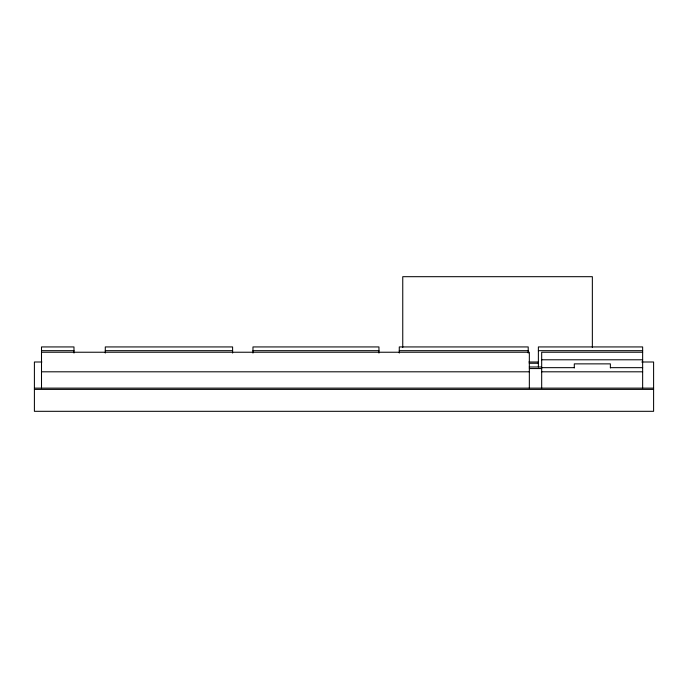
<?xml version="1.0" encoding="UTF-8"?>
<svg xmlns="http://www.w3.org/2000/svg" width="688" height="688" viewBox="0 0 688 688"><rect width="100%" height="100%" fill="white"/><g stroke="black" fill="none" stroke-linecap="round" stroke-linejoin="round"><path stroke-width="1.03" d="M41.504 350.674L73.977 350.674M105.29 350.674L232.604 350.674M252.969 350.674L378.95 350.674M399.281 350.674L528.212 350.674M538.377 350.674L642.644 350.674M41.504 352.239L529.339 352.239L529.339 388.127M642.644 352.239L541.68 352.239L541.68 388.127M541.68 359.781L642.644 359.781M41.925 362L34.4 362L34.4 411.312L653.6 411.312L653.6 362L641.775 362M528.9 362L538.575 362M529.235 363.264L538.377 363.264M529.235 366.996L541.602 366.996M541.68 367.659L574.299 367.659M610.376 367.659L642.644 367.659M529.339 368.562L541.68 368.562M41.504 371.804L529.339 371.804M541.68 371.804L642.644 371.804M34.4 388.127L653.6 388.127M34.4 389.391L653.6 389.391M642.644 388.127L642.644 346.933L538.377 346.933L538.377 366.996M610.376 367.942L610.376 363.866L574.299 363.866L574.299 367.942M592.351 347.457L592.351 276.688L402.755 276.688L402.755 347.457M528.212 353.056L528.212 346.933L399.281 346.933L399.281 353.056M378.95 353.056L378.95 346.933L252.969 346.933L252.969 353.056M232.604 353.056L232.604 346.933L105.29 346.933L105.29 353.056M73.977 353.056L73.977 346.933L41.504 346.933L41.504 388.127"/></g></svg>
